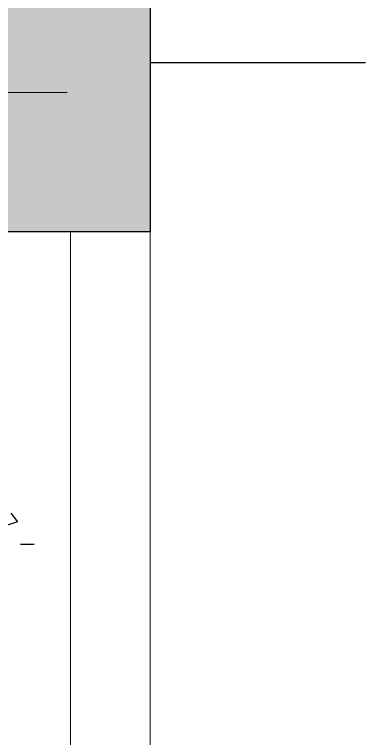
# Model space of a CAD drawing. Header units: metres. Extents: x -1655 to 449, y 40 to 361.
# Drawn here: x 70.539 to 71.057, y 61.992 to 63.061 of the extents above; entities that cross this region are included whole.
import ezdxf

# ---------------------------------------------------------------- set-up
doc = ezdxf.new("R2010")
doc.units = ezdxf.units.M
doc.header["$MEASUREMENT"] = 0
doc.layers.add('Layer5', color=31, linetype='Continuous', lineweight=9)
doc.layers.add('paisajismo', color=7, linetype='Continuous')

# ---------------------------------------------------------------- blocks, each defined once
blk = doc.blocks.new('5050new')
h = blk.add_hatch(color=256)
h.dxf.hatch_style = 1
h.paths.add_polyline_path([(6309.3073, 1826.5446), (6308.8073, 1826.5446), (6308.8072, 1826.0446), (6309.3072, 1826.0446)])
blk.add_line((6309.3072, 1826.2946), (6309.6253, 1826.2946))
blk.add_lwpolyline([(6308.8073, 1826.5446), (6309.3073, 1826.5446), (6309.3072, 1826.0446), (6308.8072, 1826.0446)], close=True)
blk = doc.blocks.new('axha')
blk.add_blockref('5050new', (119.377, 27.5763))
blk = doc.blocks.new('A$C78ED2221')
at = {"layer": 'paisajismo', "color": 86}
for p, q in [((2.6363, 1.1417), (2.6631, 1.1063)), ((2.6631, 1.1063), (2.6143, 1.0908)), ((2.6741, 1.0168), (2.7303, 1.0168))]:
    blk.add_line(p, q, dxfattribs=at)

msp = doc.modelspace()

# ---------------------------------------------------------------- linework, layer by layer
at = {"layer": 'Layer5'}
for p, q in [((70.6166, 62.9457), (69.6148, 62.9457)), ((70.6213, 62.7402), (70.6213, 57.8117)), ((70.7389, 62.7402), (70.7389, 58.2394))]:
    msp.add_line(p, q, dxfattribs=at)

# ---------------------------------------------------------------- block references
msp.add_blockref('axha', (-6357.9454, -1790.8808))
at = {"xscale": 0.365719179165578, "yscale": 0.365719179165578, "zscale": 0.365719179165578}
msp.add_blockref('A$C78ED2221', (69.5693, 61.9074), dxfattribs=at)

doc.saveas('drawing.dxf')
